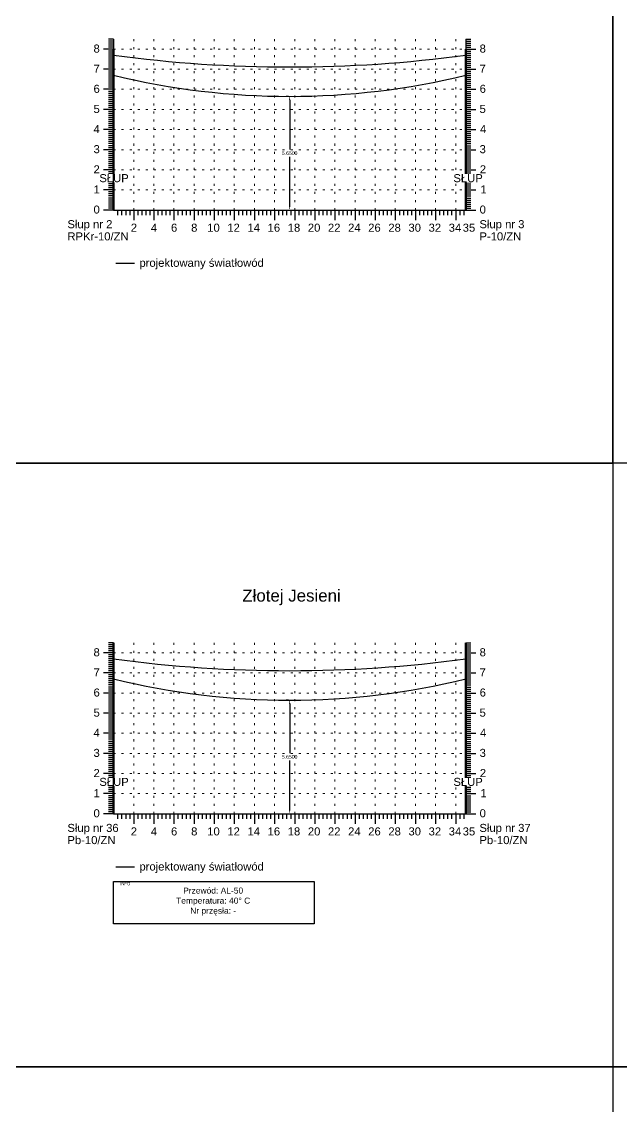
# Model space of a CAD drawing. Header units: metres. Extents: x -155 to 1812, y 681 to 886.
# Drawn here: x 715.2 to 745, y 768.6 to 822.5 of the extents above; entities that cross this region are included whole.
import ezdxf

# ---------------------------------------------------------------- set-up
doc = ezdxf.new("R2010")
doc.units = ezdxf.units.M
doc.header["$MEASUREMENT"] = 0
doc.linetypes.add('ACAD_ISO07W100', pattern=[3, 0, -3])
doc.layers.add('ramka', color=7, linetype='Continuous', plot=False)
doc.styles.get("Standard").update_dxf_attribs({"font": 'arial.ttf'})
doc.dimstyles.get("Standard").update_dxf_attribs({"dimtxt": 0.18, "dimasz": 0.18, "dimexe": 0.18, "dimexo": 0.0625, "dimgap": 0.09, "dimtad": 0, "dimtih": 1, "dimtoh": 1, "dimdec": 4, "dimzin": 0, "dimdsep": 46, "dimtxsty": 'Standard', "dimcen": 0.09, "dimadec": 0, "dimazin": 0, "dimtfac": 1, "dimtdec": 4, "dimtofl": 0, "dimtmove": 0, "dimatfit": 3, "dimfxl": 1, "dimtolj": 1, "dimtzin": 0, "dimarcsym": 0})

# ---------------------------------------------------------------- blocks, each defined once
blk = doc.blocks.new('*D332')
at = {"color": 0, "lineweight": -2}
for p, q in [((728.417, 818.751), (728.299, 818.751)), ((728.479, 818.571), (728.479, 816.108)), ((728.479, 813.281), (728.479, 815.744)), ((722.392, 813.101), (728.659, 813.101))]:
    blk.add_line(p, q, dxfattribs=at)
at = {"color": 0}
for points in [[(728.509, 818.571), (728.449, 818.571), (728.479, 818.751)], [(728.449, 813.281), (728.509, 813.281), (728.479, 813.101)]]:
    blk.add_solid(points, dxfattribs=at)
at = {"layer": 'Defpoints', "color": 0}
for p in [(728.479, 818.751), (722.329, 813.101), (728.479, 813.101)]:
    blk.add_point(p, dxfattribs=at)
at = {"color": 0, "lineweight": 25, "insert": (728.479, 815.926), "char_height": 0.18, "attachment_point": 5}
blk.add_mtext('\\A1;5.6500', dxfattribs=at)
blk = doc.blocks.new('*D334')
at = {"color": 0, "lineweight": -2}
for p, q in [((728.417, 788.751), (728.299, 788.751)), ((728.479, 788.571), (728.479, 786.108)), ((728.479, 783.281), (728.479, 785.744)), ((722.392, 783.101), (728.659, 783.101))]:
    blk.add_line(p, q, dxfattribs=at)
at = {"color": 0}
for points in [[(728.509, 788.571), (728.449, 788.571), (728.479, 788.751)], [(728.449, 783.281), (728.509, 783.281), (728.479, 783.101)]]:
    blk.add_solid(points, dxfattribs=at)
at = {"layer": 'Defpoints', "color": 0}
for p in [(728.479, 788.751), (722.329, 783.101), (728.479, 783.101)]:
    blk.add_point(p, dxfattribs=at)
at = {"color": 0, "lineweight": 25, "insert": (728.479, 785.926), "char_height": 0.18, "attachment_point": 5}
blk.add_mtext('\\A1;5.6500', dxfattribs=at)

msp = doc.modelspace()

# ---------------------------------------------------------------- linework, layer by layer
for p, q in [((719.72914, 821.6012), (719.47914, 821.6012)), ((719.72914, 821.5012), (719.47914, 821.5012)), ((719.72914, 821.4012), (719.47914, 821.4012)), ((719.72914, 821.6012), (719.72914, 813.1012)), ((737.22914, 821.6012), (737.22914, 813.1012)), ((737.22914, 821.6012), (737.47914, 821.6012)), ((737.22914, 821.5012), (737.47914, 821.5012)), ((737.22914, 821.4012), (737.47914, 821.4012)), ((719.72914, 821.1012), (719.22914, 821.1012)), ((719.72914, 821.1012), (719.22914, 821.1012)), ((719.72914, 821.3012), (719.47914, 821.3012)), ((719.72914, 821.2012), (719.47914, 821.2012)), ((719.72914, 821.0012), (719.47914, 821.0012)), ((719.72914, 820.9012), (719.47914, 820.9012)), ((737.22914, 821.3012), (737.47914, 821.3012)), ((737.22914, 821.2012), (737.47914, 821.2012)), ((737.22914, 821.1012), (737.72914, 821.1012)), ((737.22914, 821.1012), (737.72914, 821.1012)), ((737.22914, 821.0012), (737.47914, 821.0012)), ((737.22914, 820.9012), (737.47914, 820.9012)), ((719.72914, 820.8012), (719.47914, 820.8012)), ((719.72914, 820.7012), (719.47914, 820.7012)), ((719.72914, 820.6012), (719.47914, 820.6012)), ((719.72914, 820.5012), (719.47914, 820.5012)), ((719.72914, 820.4012), (719.47914, 820.4012)), ((737.22914, 820.8012), (737.47914, 820.8012)), ((737.22914, 820.7012), (737.47914, 820.7012)), ((737.22914, 820.6012), (737.47914, 820.6012)), ((737.22914, 820.5012), (737.47914, 820.5012)), ((737.22914, 820.4012), (737.47914, 820.4012)), ((719.72914, 820.1012), (719.22914, 820.1012)), ((719.72914, 820.1012), (719.22914, 820.1012)), ((719.72914, 820.3012), (719.47914, 820.3012)), ((719.72914, 820.2012), (719.47914, 820.2012)), ((719.72914, 820.0012), (719.47914, 820.0012)), ((719.72914, 819.9012), (719.47914, 819.9012)), ((719.72914, 819.8012), (719.47914, 819.8012)), ((737.22914, 820.3012), (737.47914, 820.3012)), ((737.22914, 820.2012), (737.47914, 820.2012)), ((737.22914, 820.1012), (737.72914, 820.1012)), ((737.22914, 820.1012), (737.72914, 820.1012)), ((737.22914, 820.0012), (737.47914, 820.0012)), ((737.22914, 819.9012), (737.47914, 819.9012)), ((737.22914, 819.8012), (737.47914, 819.8012)), ((719.72914, 819.7012), (719.47914, 819.7012)), ((719.72914, 819.6012), (719.47914, 819.6012)), ((719.72914, 819.5012), (719.47914, 819.5012)), ((719.72914, 819.4012), (719.47914, 819.4012)), ((719.72914, 819.3012), (719.47914, 819.3012)), ((737.22914, 819.7012), (737.47914, 819.7012)), ((737.22914, 819.6012), (737.47914, 819.6012)), ((737.22914, 819.5012), (737.47914, 819.5012)), ((737.22914, 819.4012), (737.47914, 819.4012)), ((737.22914, 819.3012), (737.47914, 819.3012)), ((719.72914, 819.1012), (719.22914, 819.1012)), ((719.72914, 819.1012), (719.22914, 819.1012)), ((719.72914, 819.2012), (719.47914, 819.2012)), ((719.72914, 819.0012), (719.47914, 819.0012)), ((719.72914, 818.9012), (719.47914, 818.9012)), ((719.72914, 818.8012), (719.47914, 818.8012)), ((719.72914, 818.7012), (719.47914, 818.7012)), ((737.22914, 819.2012), (737.47914, 819.2012)), ((737.22914, 819.1012), (737.72914, 819.1012)), ((737.22914, 819.1012), (737.72914, 819.1012)), ((737.22914, 819.0012), (737.47914, 819.0012)), ((737.22914, 818.9012), (737.47914, 818.9012)), ((737.22914, 818.8012), (737.47914, 818.8012)), ((737.22914, 818.7012), (737.47914, 818.7012)), ((719.72914, 818.6012), (719.47914, 818.6012)), ((719.72914, 818.5012), (719.47914, 818.5012)), ((719.72914, 818.4012), (719.47914, 818.4012)), ((719.72914, 818.3012), (719.47914, 818.3012)), ((719.72914, 818.2012), (719.47914, 818.2012)), ((737.22914, 818.6012), (737.47914, 818.6012)), ((737.22914, 818.5012), (737.47914, 818.5012)), ((737.22914, 818.4012), (737.47914, 818.4012)), ((737.22914, 818.3012), (737.47914, 818.3012)), ((737.22914, 818.2012), (737.47914, 818.2012)), ((719.72914, 818.1012), (719.22914, 818.1012)), ((719.72914, 818.1012), (719.22914, 818.1012)), ((719.72914, 818.0012), (719.47914, 818.0012)), ((719.72914, 817.9012), (719.47914, 817.9012)), ((719.72914, 817.8012), (719.47914, 817.8012)), ((719.72914, 817.7012), (719.47914, 817.7012)), ((737.22914, 818.1012), (737.72914, 818.1012)), ((737.22914, 818.1012), (737.72914, 818.1012)), ((737.22914, 818.0012), (737.47914, 818.0012)), ((737.22914, 817.9012), (737.47914, 817.9012)), ((737.22914, 817.8012), (737.47914, 817.8012)), ((737.22914, 817.7012), (737.47914, 817.7012)), ((719.72914, 817.1012), (719.22914, 817.1012)), ((719.72914, 817.1012), (719.22914, 817.1012)), ((719.72914, 817.6012), (719.47914, 817.6012)), ((719.72914, 817.5012), (719.47914, 817.5012)), ((719.72914, 817.4012), (719.47914, 817.4012)), ((719.72914, 817.3012), (719.47914, 817.3012)), ((719.72914, 817.2012), (719.47914, 817.2012)), ((737.22914, 817.6012), (737.47914, 817.6012)), ((737.22914, 817.5012), (737.47914, 817.5012)), ((737.22914, 817.4012), (737.47914, 817.4012)), ((737.22914, 817.3012), (737.47914, 817.3012)), ((737.22914, 817.2012), (737.47914, 817.2012)), ((737.22914, 817.1012), (737.72914, 817.1012)), ((737.22914, 817.1012), (737.72914, 817.1012)), ((719.72914, 817.0012), (719.47914, 817.0012)), ((719.72914, 816.9012), (719.47914, 816.9012)), ((719.72914, 816.8012), (719.47914, 816.8012)), ((719.72914, 816.7012), (719.47914, 816.7012)), ((719.72914, 816.6012), (719.47914, 816.6012)), ((737.22914, 817.0012), (737.47914, 817.0012)), ((737.22914, 816.9012), (737.47914, 816.9012)), ((737.22914, 816.8012), (737.47914, 816.8012)), ((737.22914, 816.7012), (737.47914, 816.7012)), ((737.22914, 816.6012), (737.47914, 816.6012)), ((719.72914, 816.1012), (719.22914, 816.1012)), ((719.72914, 816.1012), (719.22914, 816.1012)), ((719.72914, 816.5012), (719.47914, 816.5012)), ((719.72914, 816.4012), (719.47914, 816.4012)), ((719.72914, 816.3012), (719.47914, 816.3012)), ((719.72914, 816.2012), (719.47914, 816.2012)), ((737.22914, 816.5012), (737.47914, 816.5012)), ((737.22914, 816.4012), (737.47914, 816.4012)), ((737.22914, 816.3012), (737.47914, 816.3012)), ((737.22914, 816.2012), (737.47914, 816.2012)), ((737.22914, 816.1012), (737.72914, 816.1012)), ((737.22914, 816.1012), (737.72914, 816.1012)), ((719.72914, 816.0012), (719.47914, 816.0012)), ((719.72914, 815.9012), (719.47914, 815.9012)), ((719.72914, 815.8012), (719.47914, 815.8012)), ((719.72914, 815.7012), (719.47914, 815.7012)), ((719.72914, 815.6012), (719.47914, 815.6012)), ((719.72914, 815.5012), (719.47914, 815.5012)), ((737.22914, 816.0012), (737.47914, 816.0012)), ((737.22914, 815.9012), (737.47914, 815.9012)), ((737.22914, 815.8012), (737.47914, 815.8012)), ((737.22914, 815.7012), (737.47914, 815.7012)), ((737.22914, 815.6012), (737.47914, 815.6012)), ((737.22914, 815.5012), (737.47914, 815.5012)), ((719.72914, 815.1012), (719.22914, 815.1012)), ((719.72914, 815.1012), (719.22914, 815.1012)), ((719.72914, 815.4012), (719.47914, 815.4012)), ((719.72914, 815.3012), (719.47914, 815.3012)), ((719.72914, 815.2012), (719.47914, 815.2012)), ((719.72914, 815.0012), (719.47914, 815.0012)), ((737.22914, 815.4012), (737.47914, 815.4012)), ((737.22914, 815.3012), (737.47914, 815.3012)), ((737.22914, 815.2012), (737.47914, 815.2012)), ((737.22914, 815.1012), (737.72914, 815.1012)), ((737.22914, 815.1012), (737.72914, 815.1012)), ((737.22914, 815.0012), (737.47914, 815.0012)), ((719.72914, 814.9012), (719.47914, 814.9012)), ((719.72914, 814.8012), (719.47914, 814.8012)), ((719.72914, 814.7012), (719.47914, 814.7012)), ((719.72914, 814.6012), (719.47914, 814.6012)), ((719.72914, 814.5012), (719.47914, 814.5012)), ((719.72914, 814.4012), (719.47914, 814.4012)), ((737.22914, 814.9012), (737.47914, 814.9012)), ((737.22914, 814.8012), (737.47914, 814.8012)), ((737.22914, 814.7012), (737.47914, 814.7012)), ((737.22914, 814.6012), (737.47914, 814.6012)), ((737.22914, 814.5012), (737.47914, 814.5012)), ((737.22914, 814.4012), (737.47914, 814.4012)), ((719.72914, 814.1012), (719.22914, 814.1012)), ((719.72914, 814.1012), (719.22914, 814.1012)), ((719.72914, 814.3012), (719.47914, 814.3012)), ((719.72914, 814.2012), (719.47914, 814.2012)), ((719.72914, 814.0012), (719.47914, 814.0012)), ((719.72914, 813.9012), (719.47914, 813.9012)), ((737.22914, 814.3012), (737.47914, 814.3012)), ((737.22914, 814.2012), (737.47914, 814.2012)), ((737.22914, 814.1012), (737.72914, 814.1012)), ((737.22914, 814.1012), (737.72914, 814.1012)), ((737.22914, 814.0012), (737.47914, 814.0012)), ((737.22914, 813.9012), (737.47914, 813.9012)), ((719.72914, 813.8012), (719.47914, 813.8012)), ((719.72914, 813.7012), (719.47914, 813.7012)), ((719.72914, 813.6012), (719.47914, 813.6012)), ((719.72914, 813.5012), (719.47914, 813.5012)), ((719.72914, 813.4012), (719.47914, 813.4012)), ((737.22914, 813.8012), (737.47914, 813.8012)), ((737.22914, 813.7012), (737.47914, 813.7012)), ((737.22914, 813.6012), (737.47914, 813.6012)), ((737.22914, 813.5012), (737.47914, 813.5012)), ((737.22914, 813.4012), (737.47914, 813.4012)), ((719.72914, 813.1012), (719.22914, 813.1012)), ((719.72914, 813.3012), (719.47914, 813.3012)), ((719.72914, 813.2012), (719.47914, 813.2012)), ((719.72914, 813.1012), (719.47914, 813.1012)), ((719.72914, 813.1012), (737.72914, 813.1012)), ((719.92914, 813.1012), (719.92914, 812.8512)), ((720.12914, 813.1012), (720.12914, 812.8512)), ((720.32914, 813.1012), (720.32914, 812.8512)), ((720.52914, 813.1012), (720.52914, 812.8512)), ((720.72914, 813.1012), (720.72914, 812.6012)), ((720.92914, 813.1012), (720.92914, 812.8512)), ((721.12914, 813.1012), (721.12914, 812.8512)), ((721.32914, 813.1012), (721.32914, 812.8512)), ((721.52914, 813.1012), (721.52914, 812.8512)), ((721.72914, 813.1012), (721.72914, 812.6012)), ((721.92914, 813.1012), (721.92914, 812.8512)), ((722.12914, 813.1012), (722.12914, 812.8512)), ((722.32914, 813.1012), (722.32914, 812.8512)), ((722.52914, 813.1012), (722.52914, 812.8512)), ((722.72914, 813.1012), (722.72914, 812.6012)), ((722.92914, 813.1012), (722.92914, 812.8512)), ((723.12914, 813.1012), (723.12914, 812.8512)), ((723.32914, 813.1012), (723.32914, 812.8512)), ((723.52914, 813.1012), (723.52914, 812.8512)), ((723.72914, 813.1012), (723.72914, 812.6012)), ((723.92914, 813.1012), (723.92914, 812.8512)), ((724.12914, 813.1012), (724.12914, 812.8512)), ((724.32914, 813.1012), (724.32914, 812.8512)), ((724.52914, 813.1012), (724.52914, 812.8512)), ((724.72914, 813.1012), (724.72914, 812.6012)), ((724.92914, 813.1012), (724.92914, 812.8512)), ((725.12914, 813.1012), (725.12914, 812.8512)), ((725.32914, 813.1012), (725.32914, 812.8512)), ((725.52914, 813.1012), (725.52914, 812.8512)), ((725.72914, 813.1012), (725.72914, 812.6012)), ((725.92914, 813.1012), (725.92914, 812.8512)), ((726.12914, 813.1012), (726.12914, 812.8512)), ((726.32914, 813.1012), (726.32914, 812.8512)), ((726.52914, 813.1012), (726.52914, 812.8512)), ((726.72914, 813.1012), (726.72914, 812.6012)), ((726.92914, 813.1012), (726.92914, 812.8512)), ((727.12914, 813.1012), (727.12914, 812.8512)), ((727.32914, 813.1012), (727.32914, 812.8512)), ((727.52914, 813.1012), (727.52914, 812.8512)), ((727.72914, 813.1012), (727.72914, 812.6012)), ((727.92914, 813.1012), (727.92914, 812.8512)), ((728.12914, 813.1012), (728.12914, 812.8512)), ((728.32914, 813.1012), (728.32914, 812.8512)), ((728.52914, 813.1012), (728.52914, 812.8512)), ((728.72914, 813.1012), (728.72914, 812.6012)), ((728.92914, 813.1012), (728.92914, 812.8512)), ((729.12914, 813.1012), (729.12914, 812.8512)), ((729.32914, 813.1012), (729.32914, 812.8512)), ((729.52914, 813.1012), (729.52914, 812.8512)), ((729.72914, 813.1012), (729.72914, 812.6012)), ((729.92914, 813.1012), (729.92914, 812.8512)), ((730.12914, 813.1012), (730.12914, 812.8512)), ((730.32914, 813.1012), (730.32914, 812.8512)), ((730.52914, 813.1012), (730.52914, 812.8512)), ((730.72914, 813.1012), (730.72914, 812.6012)), ((730.92914, 813.1012), (730.92914, 812.8512)), ((731.12914, 813.1012), (731.12914, 812.8512)), ((731.32914, 813.1012), (731.32914, 812.8512)), ((731.52914, 813.1012), (731.52914, 812.8512)), ((731.72914, 813.1012), (731.72914, 812.6012)), ((731.92914, 813.1012), (731.92914, 812.8512)), ((732.12914, 813.1012), (732.12914, 812.8512)), ((732.32914, 813.1012), (732.32914, 812.8512)), ((732.52914, 813.1012), (732.52914, 812.8512)), ((732.72914, 813.1012), (732.72914, 812.6012)), ((732.92914, 813.1012), (732.92914, 812.8512)), ((733.12914, 813.1012), (733.12914, 812.8512)), ((733.32914, 813.1012), (733.32914, 812.8512)), ((733.52914, 813.1012), (733.52914, 812.8512)), ((733.72914, 813.1012), (733.72914, 812.6012)), ((733.92914, 813.1012), (733.92914, 812.8512)), ((734.12914, 813.1012), (734.12914, 812.8512)), ((734.32914, 813.1012), (734.32914, 812.8512)), ((734.52914, 813.1012), (734.52914, 812.8512)), ((734.72914, 813.1012), (734.72914, 812.6012)), ((734.92914, 813.1012), (734.92914, 812.8512)), ((735.12914, 813.1012), (735.12914, 812.8512)), ((735.32914, 813.1012), (735.32914, 812.8512)), ((735.52914, 813.1012), (735.52914, 812.8512)), ((735.72914, 813.1012), (735.72914, 812.6012)), ((735.92914, 813.1012), (735.92914, 812.8512)), ((736.12914, 813.1012), (736.12914, 812.8512)), ((736.32914, 813.1012), (736.32914, 812.8512)), ((736.52914, 813.1012), (736.52914, 812.8512)), ((736.72914, 813.1012), (736.72914, 812.6012)), ((736.92914, 813.1012), (736.92914, 812.8512)), ((737.12914, 813.1012), (737.12914, 812.8512)), ((737.22914, 813.3012), (737.47914, 813.3012)), ((737.22914, 813.2012), (737.47914, 813.2012)), ((737.22914, 813.1012), (737.72914, 813.1012)), ((737.22914, 813.1012), (737.47914, 813.1012)), ((719.72914, 791.6012), (719.47914, 791.6012)), ((719.72914, 791.5012), (719.47914, 791.5012)), ((719.72914, 791.4012), (719.47914, 791.4012)), ((719.72914, 791.3012), (719.47914, 791.3012)), ((719.72914, 791.6012), (719.72914, 783.1012)), ((737.22914, 791.6012), (737.22914, 783.1012)), ((737.22914, 791.6012), (737.47914, 791.6012)), ((737.22914, 791.5012), (737.47914, 791.5012)), ((737.22914, 791.4012), (737.47914, 791.4012)), ((737.22914, 791.3012), (737.47914, 791.3012)), ((719.72914, 791.1012), (719.22914, 791.1012)), ((719.72914, 791.1012), (719.22914, 791.1012)), ((719.72914, 791.2012), (719.47914, 791.2012)), ((719.72914, 791.0012), (719.47914, 791.0012)), ((719.72914, 790.9012), (719.47914, 790.9012)), ((719.72914, 790.8012), (719.47914, 790.8012)), ((719.72914, 790.7012), (719.47914, 790.7012)), ((737.22914, 791.2012), (737.47914, 791.2012)), ((737.22914, 791.1012), (737.72914, 791.1012)), ((737.22914, 791.1012), (737.72914, 791.1012)), ((737.22914, 791.0012), (737.47914, 791.0012)), ((737.22914, 790.9012), (737.47914, 790.9012)), ((737.22914, 790.8012), (737.47914, 790.8012)), ((737.22914, 790.7012), (737.47914, 790.7012)), ((719.72914, 790.6012), (719.47914, 790.6012)), ((719.72914, 790.5012), (719.47914, 790.5012)), ((719.72914, 790.4012), (719.47914, 790.4012)), ((719.72914, 790.3012), (719.47914, 790.3012)), ((719.72914, 790.2012), (719.47914, 790.2012)), ((737.22914, 790.6012), (737.47914, 790.6012)), ((737.22914, 790.5012), (737.47914, 790.5012)), ((737.22914, 790.4012), (737.47914, 790.4012)), ((737.22914, 790.3012), (737.47914, 790.3012)), ((737.22914, 790.2012), (737.47914, 790.2012)), ((719.72914, 790.1012), (719.22914, 790.1012)), ((719.72914, 790.1012), (719.22914, 790.1012)), ((719.72914, 790.0012), (719.47914, 790.0012)), ((719.72914, 789.9012), (719.47914, 789.9012)), ((719.72914, 789.8012), (719.47914, 789.8012)), ((719.72914, 789.7012), (719.47914, 789.7012)), ((719.72914, 789.6012), (719.47914, 789.6012)), ((737.22914, 790.1012), (737.72914, 790.1012)), ((737.22914, 790.1012), (737.72914, 790.1012)), ((737.22914, 790.0012), (737.47914, 790.0012)), ((737.22914, 789.9012), (737.47914, 789.9012)), ((737.22914, 789.8012), (737.47914, 789.8012)), ((737.22914, 789.7012), (737.47914, 789.7012)), ((737.22914, 789.6012), (737.47914, 789.6012)), ((719.72914, 789.1012), (719.22914, 789.1012)), ((719.72914, 789.1012), (719.22914, 789.1012)), ((719.72914, 789.5012), (719.47914, 789.5012)), ((719.72914, 789.4012), (719.47914, 789.4012)), ((719.72914, 789.3012), (719.47914, 789.3012)), ((719.72914, 789.2012), (719.47914, 789.2012)), ((737.22914, 789.5012), (737.47914, 789.5012)), ((737.22914, 789.4012), (737.47914, 789.4012)), ((737.22914, 789.3012), (737.47914, 789.3012)), ((737.22914, 789.2012), (737.47914, 789.2012)), ((737.22914, 789.1012), (737.72914, 789.1012)), ((737.22914, 789.1012), (737.72914, 789.1012)), ((719.72914, 789.0012), (719.47914, 789.0012)), ((719.72914, 788.9012), (719.47914, 788.9012)), ((719.72914, 788.8012), (719.47914, 788.8012)), ((719.72914, 788.7012), (719.47914, 788.7012)), ((719.72914, 788.6012), (719.47914, 788.6012)), ((737.22914, 789.0012), (737.47914, 789.0012)), ((737.22914, 788.9012), (737.47914, 788.9012)), ((737.22914, 788.8012), (737.47914, 788.8012)), ((737.22914, 788.7012), (737.47914, 788.7012)), ((737.22914, 788.6012), (737.47914, 788.6012)), ((719.72914, 788.1012), (719.22914, 788.1012)), ((719.72914, 788.1012), (719.22914, 788.1012)), ((719.72914, 788.5012), (719.47914, 788.5012)), ((719.72914, 788.4012), (719.47914, 788.4012)), ((719.72914, 788.3012), (719.47914, 788.3012)), ((719.72914, 788.2012), (719.47914, 788.2012)), ((719.72914, 788.0012), (719.47914, 788.0012)), ((737.22914, 788.5012), (737.47914, 788.5012)), ((737.22914, 788.4012), (737.47914, 788.4012)), ((737.22914, 788.3012), (737.47914, 788.3012)), ((737.22914, 788.2012), (737.47914, 788.2012)), ((737.22914, 788.1012), (737.72914, 788.1012)), ((737.22914, 788.1012), (737.72914, 788.1012)), ((737.22914, 788.0012), (737.47914, 788.0012)), ((719.72914, 787.9012), (719.47914, 787.9012)), ((719.72914, 787.8012), (719.47914, 787.8012)), ((719.72914, 787.7012), (719.47914, 787.7012)), ((719.72914, 787.6012), (719.47914, 787.6012)), ((719.72914, 787.5012), (719.47914, 787.5012)), ((737.22914, 787.9012), (737.47914, 787.9012)), ((737.22914, 787.8012), (737.47914, 787.8012)), ((737.22914, 787.7012), (737.47914, 787.7012)), ((737.22914, 787.6012), (737.47914, 787.6012)), ((737.22914, 787.5012), (737.47914, 787.5012)), ((719.72914, 787.1012), (719.22914, 787.1012)), ((719.72914, 787.1012), (719.22914, 787.1012)), ((719.72914, 787.4012), (719.47914, 787.4012)), ((719.72914, 787.3012), (719.47914, 787.3012)), ((719.72914, 787.2012), (719.47914, 787.2012)), ((719.72914, 787.0012), (719.47914, 787.0012)), ((719.72914, 786.9012), (719.47914, 786.9012)), ((737.22914, 787.4012), (737.47914, 787.4012)), ((737.22914, 787.3012), (737.47914, 787.3012)), ((737.22914, 787.2012), (737.47914, 787.2012)), ((737.22914, 787.1012), (737.72914, 787.1012)), ((737.22914, 787.1012), (737.72914, 787.1012)), ((737.22914, 787.0012), (737.47914, 787.0012)), ((737.22914, 786.9012), (737.47914, 786.9012)), ((719.72914, 786.8012), (719.47914, 786.8012)), ((719.72914, 786.7012), (719.47914, 786.7012)), ((719.72914, 786.6012), (719.47914, 786.6012)), ((719.72914, 786.5012), (719.47914, 786.5012)), ((719.72914, 786.4012), (719.47914, 786.4012)), ((737.22914, 786.8012), (737.47914, 786.8012)), ((737.22914, 786.7012), (737.47914, 786.7012)), ((737.22914, 786.6012), (737.47914, 786.6012)), ((737.22914, 786.5012), (737.47914, 786.5012)), ((737.22914, 786.4012), (737.47914, 786.4012)), ((719.72914, 786.1012), (719.22914, 786.1012)), ((719.72914, 786.1012), (719.22914, 786.1012)), ((719.72914, 786.3012), (719.47914, 786.3012)), ((719.72914, 786.2012), (719.47914, 786.2012)), ((719.72914, 786.0012), (719.47914, 786.0012)), ((719.72914, 785.9012), (719.47914, 785.9012)), ((737.22914, 786.3012), (737.47914, 786.3012)), ((737.22914, 786.2012), (737.47914, 786.2012)), ((737.22914, 786.1012), (737.72914, 786.1012)), ((737.22914, 786.1012), (737.72914, 786.1012)), ((737.22914, 786.0012), (737.47914, 786.0012)), ((737.22914, 785.9012), (737.47914, 785.9012)), ((719.72914, 785.8012), (719.47914, 785.8012)), ((719.72914, 785.7012), (719.47914, 785.7012)), ((719.72914, 785.6012), (719.47914, 785.6012)), ((719.72914, 785.5012), (719.47914, 785.5012)), ((719.72914, 785.4012), (719.47914, 785.4012)), ((719.72914, 785.3012), (719.47914, 785.3012)), ((737.22914, 785.8012), (737.47914, 785.8012)), ((737.22914, 785.7012), (737.47914, 785.7012)), ((737.22914, 785.6012), (737.47914, 785.6012)), ((737.22914, 785.5012), (737.47914, 785.5012)), ((737.22914, 785.4012), (737.47914, 785.4012)), ((737.22914, 785.3012), (737.47914, 785.3012)), ((719.72914, 785.1012), (719.22914, 785.1012)), ((719.72914, 785.1012), (719.22914, 785.1012)), ((719.72914, 785.2012), (719.47914, 785.2012)), ((719.72914, 785.0012), (719.47914, 785.0012)), ((719.72914, 784.9012), (719.47914, 784.9012)), ((719.72914, 784.8012), (719.47914, 784.8012)), ((737.22914, 785.2012), (737.47914, 785.2012)), ((737.22914, 785.1012), (737.72914, 785.1012)), ((737.22914, 785.1012), (737.72914, 785.1012)), ((737.22914, 785.0012), (737.47914, 785.0012)), ((737.22914, 784.9012), (737.47914, 784.9012)), ((737.22914, 784.8012), (737.47914, 784.8012)), ((719.72914, 784.7012), (719.47914, 784.7012)), ((719.72914, 784.6012), (719.47914, 784.6012)), ((719.72914, 784.5012), (719.47914, 784.5012)), ((719.72914, 784.4012), (719.47914, 784.4012)), ((719.72914, 784.3012), (719.47914, 784.3012)), ((737.22914, 784.7012), (737.47914, 784.7012)), ((737.22914, 784.6012), (737.47914, 784.6012)), ((737.22914, 784.5012), (737.47914, 784.5012)), ((737.22914, 784.4012), (737.47914, 784.4012)), ((737.22914, 784.3012), (737.47914, 784.3012)), ((719.72914, 784.1012), (719.22914, 784.1012)), ((719.72914, 784.1012), (719.22914, 784.1012)), ((719.72914, 784.2012), (719.47914, 784.2012)), ((719.72914, 784.0012), (719.47914, 784.0012)), ((719.72914, 783.9012), (719.47914, 783.9012)), ((719.72914, 783.8012), (719.47914, 783.8012)), ((719.72914, 783.7012), (719.47914, 783.7012)), ((737.22914, 784.2012), (737.47914, 784.2012)), ((737.22914, 784.1012), (737.72914, 784.1012)), ((737.22914, 784.1012), (737.72914, 784.1012)), ((737.22914, 784.0012), (737.47914, 784.0012)), ((737.22914, 783.9012), (737.47914, 783.9012)), ((737.22914, 783.8012), (737.47914, 783.8012)), ((737.22914, 783.7012), (737.47914, 783.7012)), ((719.72914, 783.6012), (719.47914, 783.6012)), ((719.72914, 783.5012), (719.47914, 783.5012)), ((719.72914, 783.4012), (719.47914, 783.4012)), ((719.72914, 783.3012), (719.47914, 783.3012)), ((719.72914, 783.2012), (719.47914, 783.2012)), ((737.22914, 783.6012), (737.47914, 783.6012)), ((737.22914, 783.5012), (737.47914, 783.5012)), ((737.22914, 783.4012), (737.47914, 783.4012)), ((737.22914, 783.3012), (737.47914, 783.3012)), ((737.22914, 783.2012), (737.47914, 783.2012)), ((719.72914, 783.1012), (719.22914, 783.1012)), ((719.72914, 783.1012), (719.47914, 783.1012)), ((719.72914, 783.1012), (737.72914, 783.1012)), ((719.92914, 783.1012), (719.92914, 782.8512)), ((720.12914, 783.1012), (720.12914, 782.8512)), ((720.32914, 783.1012), (720.32914, 782.8512)), ((720.52914, 783.1012), (720.52914, 782.8512)), ((720.72914, 783.1012), (720.72914, 782.6012)), ((720.92914, 783.1012), (720.92914, 782.8512)), ((721.12914, 783.1012), (721.12914, 782.8512)), ((721.32914, 783.1012), (721.32914, 782.8512)), ((721.52914, 783.1012), (721.52914, 782.8512)), ((721.72914, 783.1012), (721.72914, 782.6012)), ((721.92914, 783.1012), (721.92914, 782.8512)), ((722.12914, 783.1012), (722.12914, 782.8512)), ((722.32914, 783.1012), (722.32914, 782.8512)), ((722.52914, 783.1012), (722.52914, 782.8512)), ((722.72914, 783.1012), (722.72914, 782.6012)), ((722.92914, 783.1012), (722.92914, 782.8512)), ((723.12914, 783.1012), (723.12914, 782.8512)), ((723.32914, 783.1012), (723.32914, 782.8512)), ((723.52914, 783.1012), (723.52914, 782.8512)), ((723.72914, 783.1012), (723.72914, 782.6012)), ((723.92914, 783.1012), (723.92914, 782.8512)), ((724.12914, 783.1012), (724.12914, 782.8512)), ((724.32914, 783.1012), (724.32914, 782.8512)), ((724.52914, 783.1012), (724.52914, 782.8512)), ((724.72914, 783.1012), (724.72914, 782.6012)), ((724.92914, 783.1012), (724.92914, 782.8512)), ((725.12914, 783.1012), (725.12914, 782.8512)), ((725.32914, 783.1012), (725.32914, 782.8512)), ((725.52914, 783.1012), (725.52914, 782.8512)), ((725.72914, 783.1012), (725.72914, 782.6012)), ((725.92914, 783.1012), (725.92914, 782.8512)), ((726.12914, 783.1012), (726.12914, 782.8512)), ((726.32914, 783.1012), (726.32914, 782.8512)), ((726.52914, 783.1012), (726.52914, 782.8512)), ((726.72914, 783.1012), (726.72914, 782.6012)), ((726.92914, 783.1012), (726.92914, 782.8512)), ((727.12914, 783.1012), (727.12914, 782.8512)), ((727.32914, 783.1012), (727.32914, 782.8512)), ((727.52914, 783.1012), (727.52914, 782.8512)), ((727.72914, 783.1012), (727.72914, 782.6012)), ((727.92914, 783.1012), (727.92914, 782.8512)), ((728.12914, 783.1012), (728.12914, 782.8512)), ((728.32914, 783.1012), (728.32914, 782.8512)), ((728.52914, 783.1012), (728.52914, 782.8512)), ((728.72914, 783.1012), (728.72914, 782.6012)), ((728.92914, 783.1012), (728.92914, 782.8512)), ((729.12914, 783.1012), (729.12914, 782.8512)), ((729.32914, 783.1012), (729.32914, 782.8512)), ((729.52914, 783.1012), (729.52914, 782.8512)), ((729.72914, 783.1012), (729.72914, 782.6012)), ((729.92914, 783.1012), (729.92914, 782.8512)), ((730.12914, 783.1012), (730.12914, 782.8512)), ((730.32914, 783.1012), (730.32914, 782.8512)), ((730.52914, 783.1012), (730.52914, 782.8512)), ((730.72914, 783.1012), (730.72914, 782.6012)), ((730.92914, 783.1012), (730.92914, 782.8512)), ((731.12914, 783.1012), (731.12914, 782.8512)), ((731.32914, 783.1012), (731.32914, 782.8512)), ((731.52914, 783.1012), (731.52914, 782.8512)), ((731.72914, 783.1012), (731.72914, 782.6012)), ((731.92914, 783.1012), (731.92914, 782.8512)), ((732.12914, 783.1012), (732.12914, 782.8512)), ((732.32914, 783.1012), (732.32914, 782.8512)), ((732.52914, 783.1012), (732.52914, 782.8512)), ((732.72914, 783.1012), (732.72914, 782.6012)), ((732.92914, 783.1012), (732.92914, 782.8512)), ((733.12914, 783.1012), (733.12914, 782.8512)), ((733.32914, 783.1012), (733.32914, 782.8512)), ((733.52914, 783.1012), (733.52914, 782.8512)), ((733.72914, 783.1012), (733.72914, 782.6012)), ((733.92914, 783.1012), (733.92914, 782.8512)), ((734.12914, 783.1012), (734.12914, 782.8512)), ((734.32914, 783.1012), (734.32914, 782.8512)), ((734.52914, 783.1012), (734.52914, 782.8512)), ((734.72914, 783.1012), (734.72914, 782.6012)), ((734.92914, 783.1012), (734.92914, 782.8512)), ((735.12914, 783.1012), (735.12914, 782.8512)), ((735.32914, 783.1012), (735.32914, 782.8512)), ((735.52914, 783.1012), (735.52914, 782.8512)), ((735.72914, 783.1012), (735.72914, 782.6012)), ((735.92914, 783.1012), (735.92914, 782.8512)), ((736.12914, 783.1012), (736.12914, 782.8512)), ((736.32914, 783.1012), (736.32914, 782.8512)), ((736.52914, 783.1012), (736.52914, 782.8512)), ((736.72914, 783.1012), (736.72914, 782.6012)), ((736.92914, 783.1012), (736.92914, 782.8512)), ((737.12914, 783.1012), (737.12914, 782.8512)), ((737.22914, 783.1012), (737.72914, 783.1012)), ((737.22914, 783.1012), (737.47914, 783.1012))]:
    msp.add_line(p, q)
at = {"linetype": 'ACAD_ISO07W100', "lineweight": 15, "ltscale": 0.1}
for p, q in [((720.72914, 813.1012), (720.72914, 821.6012)), ((721.72914, 813.1012), (721.72914, 821.6012)), ((722.72914, 813.1012), (722.72914, 821.6012)), ((723.72914, 813.1012), (723.72914, 821.6012)), ((724.72914, 813.1012), (724.72914, 821.6012)), ((725.72914, 813.1012), (725.72914, 821.6012)), ((726.72914, 813.1012), (726.72914, 821.6012)), ((727.72914, 813.1012), (727.72914, 821.6012)), ((728.72914, 813.1012), (728.72914, 821.6012)), ((729.72914, 813.1012), (729.72914, 821.6012)), ((730.72914, 813.1012), (730.72914, 821.6012)), ((731.72914, 813.1012), (731.72914, 821.6012)), ((732.72914, 813.1012), (732.72914, 821.6012)), ((733.72914, 813.1012), (733.72914, 821.6012)), ((734.72914, 813.1012), (734.72914, 821.6012)), ((735.72914, 813.1012), (735.72914, 821.6012)), ((736.72914, 813.1012), (736.72914, 821.6012)), ((737.22914, 813.1012), (737.22914, 821.6012)), ((737.22914, 813.1012), (737.22914, 821.6012)), ((719.72914, 821.1012), (737.72914, 821.1012)), ((719.72914, 820.1012), (737.72914, 820.1012)), ((719.72914, 819.1012), (737.72914, 819.1012)), ((719.72914, 818.1012), (737.72914, 818.1012)), ((719.72914, 817.1012), (737.72914, 817.1012)), ((719.72914, 816.1012), (737.72914, 816.1012)), ((719.72914, 815.1012), (737.72914, 815.1012)), ((719.72914, 814.1012), (737.72914, 814.1012)), ((720.72914, 783.1012), (720.72914, 791.6012)), ((721.72914, 783.1012), (721.72914, 791.6012)), ((722.72914, 783.1012), (722.72914, 791.6012)), ((723.72914, 783.1012), (723.72914, 791.6012)), ((724.72914, 783.1012), (724.72914, 791.6012)), ((725.72914, 783.1012), (725.72914, 791.6012)), ((726.72914, 783.1012), (726.72914, 791.6012)), ((727.72914, 783.1012), (727.72914, 791.6012)), ((728.72914, 783.1012), (728.72914, 791.6012)), ((729.72914, 783.1012), (729.72914, 791.6012)), ((730.72914, 783.1012), (730.72914, 791.6012)), ((731.72914, 783.1012), (731.72914, 791.6012)), ((732.72914, 783.1012), (732.72914, 791.6012)), ((733.72914, 783.1012), (733.72914, 791.6012)), ((734.72914, 783.1012), (734.72914, 791.6012)), ((735.72914, 783.1012), (735.72914, 791.6012)), ((736.72914, 783.1012), (736.72914, 791.6012)), ((737.22914, 783.1012), (737.22914, 791.6012)), ((737.22914, 783.1012), (737.22914, 791.6012)), ((719.72914, 791.1012), (737.72914, 791.1012)), ((719.72914, 790.1012), (737.72914, 790.1012)), ((719.72914, 789.1012), (737.72914, 789.1012)), ((719.72914, 788.1012), (737.72914, 788.1012)), ((719.72914, 787.1012), (737.72914, 787.1012)), ((719.72914, 786.1012), (737.72914, 786.1012)), ((719.72914, 785.1012), (737.72914, 785.1012)), ((719.72914, 784.1012), (737.72914, 784.1012))]:
    msp.add_line(p, q, dxfattribs=at)
at = {"lineweight": 100}
for p, q in [((719.72914, 821.1012), (719.72914, 813.1012)), ((737.22914, 821.1012), (737.22914, 813.1012)), ((719.72914, 791.6012), (719.72914, 783.1012)), ((737.22914, 791.6012), (737.22914, 783.1012))]:
    msp.add_line(p, q, dxfattribs=at)
at = {"color": 3, "lineweight": 25}
for p, q in [((719.83469, 810.47098), (720.76528, 810.47098)), ((719.83469, 780.47098), (720.76528, 780.47098))]:
    msp.add_line(p, q, dxfattribs=at)
at = {"lineweight": 25}
for p, q in [((719.72914, 779.73049), (729.70002, 779.73049)), ((719.72914, 777.62736), (719.72914, 779.73049)), ((729.70002, 779.73049), (729.70002, 777.62736)), ((729.70002, 777.62736), (719.72914, 777.62736))]:
    msp.add_line(p, q, dxfattribs=at)
for points in [[(744.54271, 830.52182), (774.54271, 830.52182), (774.54271, 800.52182), (744.54271, 800.52182), (744.54271, 830.52182)], [(736.72914, 813.1012), (737.72914, 813.1012)], [(774.54271, 800.52182), (744.54271, 800.52182), (744.54271, 770.52182), (774.54271, 770.52182), (774.54271, 800.52182)], [(736.72914, 783.1012), (737.72914, 783.1012)], [(714.54271, 770.52182), (744.54271, 770.52182), (744.54271, 740.52182), (714.54271, 740.52182), (714.54271, 770.52182)], [(774.54271, 770.52182), (744.54271, 770.52182), (744.54271, 740.52182), (774.54271, 740.52182), (774.54271, 770.52182)]]:
    msp.add_lwpolyline(points, dxfattribs=at)
at = {"lineweight": 30}
for centre in [(728.47914, 885.38968), (728.47914, 855.38968)]:
    msp.add_arc(centre, 65.17847, 262.2849332, 277.7150668, dxfattribs=at)
at = {"color": 3, "lineweight": 30}
for centre in [(728.47914, 855.73454), (728.47914, 825.73454)]:
    msp.add_arc(centre, 36.98333, 256.314453, 283.685547, dxfattribs=at)
at = {"layer": 'ramka'}
for p, q in [((719.72914, 813.1012), (728.47914, 813.1012)), ((719.72914, 813.1012), (728.47914, 813.1012)), ((719.72914, 813.1012), (728.47914, 813.1012)), ((719.72914, 813.1012), (728.47914, 813.1012)), ((727.72914, 813.1012), (728.72914, 813.1012)), ((728.47914, 813.1012), (737.22914, 813.1012)), ((719.72914, 783.1012), (728.47914, 783.1012)), ((719.72914, 783.1012), (728.47914, 783.1012)), ((719.72914, 783.1012), (728.47914, 783.1012)), ((719.72914, 783.1012), (728.47914, 783.1012)), ((727.72914, 783.1012), (728.72914, 783.1012)), ((728.47914, 783.1012), (737.22914, 783.1012))]:
    msp.add_line(p, q, dxfattribs=at)

# ---------------------------------------------------------------- texts
for s, p in [('8', (718.73188, 820.92711)), ('8', (737.91753, 820.92711)), ('7', (718.73188, 819.92711)), ('7', (737.91453, 819.92711)), ('6', (718.73188, 818.92711)), ('6', (737.92026, 818.92711)), ('5', (718.73188, 817.92711)), ('5', (737.9148, 817.92711)), ('4', (718.73188, 816.92711)), ('4', (737.93554, 816.92711)), ('3', (718.73188, 815.92711)), ('3', (737.91753, 815.92711)), ('2', (718.73188, 814.92711)), ('2', (737.92872, 814.92711)), ('1', (718.73188, 813.92711)), ('1', (737.95737, 813.92711)), ('0', (718.73188, 812.92711)), ('0', (737.91917, 812.92711)), ('Słup nr 2', (717.43389, 812.19929)), ('2', (720.58233, 812.02553)), ('4', (721.58233, 812.02553)), ('6', (722.58233, 812.02553)), ('8', (723.58233, 812.02553)), ('10', (724.38233, 812.02553)), ('12', (725.38233, 812.02553)), ('14', (726.38233, 812.02553)), ('16', (727.38233, 812.02553)), ('18', (728.38233, 812.02553)), ('20', (729.38233, 812.02553)), ('22', (730.38233, 812.02553)), ('24', (731.38233, 812.02553)), ('26', (732.38233, 812.02553)), ('28', (733.38233, 812.02553)), ('30', (734.38233, 812.02553)), ('32', (735.38233, 812.02553)), ('34', (736.38233, 812.02553)), ('35', (737.0782, 812.02553)), ('Słup nr 3', (737.90954, 812.19929)), ('RPKr-10/ZN', (717.43389, 811.5944)), ('P-10/ZN', (737.90954, 811.5944)), ('projektowany światłowód', (721.01404, 810.28122)), ('8', (718.73188, 790.92711)), ('8', (737.91753, 790.92711)), ('7', (718.73188, 789.92711)), ('7', (737.91453, 789.92711)), ('6', (718.73188, 788.92711)), ('6', (737.92026, 788.92711)), ('5', (718.73188, 787.92711)), ('5', (737.9148, 787.92711)), ('4', (718.73188, 786.92711)), ('4', (737.93554, 786.92711)), ('3', (718.73188, 785.92711)), ('3', (737.91753, 785.92711)), ('2', (718.73188, 784.92711)), ('2', (737.92872, 784.92711)), ('1', (718.73188, 783.92711)), ('1', (737.95737, 783.92711)), ('0', (718.73188, 782.92711)), ('0', (737.91917, 782.92711)), ('Słup nr 36', (717.43389, 782.19929)), ('Słup nr 37', (737.90954, 782.19929)), ('2', (720.58233, 782.02553)), ('4', (721.58233, 782.02553)), ('6', (722.58233, 782.02553)), ('8', (723.58233, 782.02553)), ('10', (724.38233, 782.02553)), ('12', (725.38233, 782.02553)), ('14', (726.38233, 782.02553)), ('16', (727.38233, 782.02553)), ('18', (728.38233, 782.02553)), ('20', (729.38233, 782.02553)), ('22', (730.38233, 782.02553)), ('24', (731.38233, 782.02553)), ('26', (732.38233, 782.02553)), ('28', (733.38233, 782.02553)), ('30', (734.38233, 782.02553)), ('32', (735.38233, 782.02553)), ('34', (736.38233, 782.02553)), ('35', (737.0782, 782.02553)), ('Pb-10/ZN', (717.43389, 781.5944)), ('Pb-10/ZN', (737.90954, 781.5944)), ('projektowany światłowód', (721.01404, 780.28122))]:
    msp.add_text(s, height=0.4).set_placement(p)
at = {"lineweight": 25}
msp.add_text('INFO', height=0.15, dxfattribs=at).set_placement((720.05716, 779.5495))
at = {"lineweight": 25, "insert": (728.57184, 793.8556), "char_height": 0.6, "width": 10.8861814, "attachment_point": 5}
msp.add_mtext('Złotej Jesieni', dxfattribs=at)
at = {"lineweight": 25, "insert": (724.67828, 778.74055), "char_height": 0.3, "attachment_point": 5}
msp.add_mtext_dynamic_manual_height_columns('\\pxqc;Przewód: AL-50\\PTemperatura: 40%%D C\\PNr przęsła: - ', width=9.8982731, gutter_width=2, heights=[2.4489], dxfattribs=at)

# ---------------------------------------------------------------- dimensions: what is measured, and where the dimension line sits
at = {"lineweight": 25}
for base, p1, p2, picture, middle in [((728.47914, 813.1012), (728.47914, 818.7512), (722.32914, 813.1012), '*D332', (728.47914, 815.9262)), ((728.47914, 783.1012), (728.47914, 788.7512), (722.32914, 783.1012), '*D334', (728.47914, 785.9262))]:
    dim = msp.add_linear_dim(base=base, p1=p1, p2=p2, angle=90, dimstyle='Standard', dxfattribs=at)
    dim.commit()
    dim.dimension.update_dxf_attribs({"geometry": picture, "text_midpoint": middle})

# ---------------------------------------------------------------- next in the draw order: texts
at = {"lineweight": 18, "char_height": 0.4, "attachment_point": 1, "bg_fill": 3, "box_fill_scale": 1, "bg_fill_color": 256, "bg_fill_transparency": 0}
for insert in [(719.02104, 814.88741), (736.61592, 814.88741), (719.02104, 784.88741), (736.61592, 784.88741)]:
    msp.add_mtext_dynamic_manual_height_columns('SŁUP', width=1.5368437, gutter_width=2, heights=[-0.41364], dxfattribs=dict(at, insert=insert))

# ---------------------------------------------------------------- next in the draw order: linework, layer by layer
at = {"lineweight": 25}
for points in [[(714.54271, 830.52182), (744.54271, 830.52182), (744.54271, 800.52182), (714.54271, 800.52182), (714.54271, 830.52182)], [(714.54271, 800.52182), (744.54271, 800.52182), (744.54271, 770.52182), (714.54271, 770.52182), (714.54271, 800.52182)]]:
    msp.add_lwpolyline(points, dxfattribs=at)
at = {"layer": 'ramka'}
for p, q in [((719.72914, 813.1012), (719.72914, 820.7112)), ((719.72914, 783.1012), (719.72914, 790.7112))]:
    msp.add_line(p, q, dxfattribs=at)

doc.saveas('drawing.dxf')
